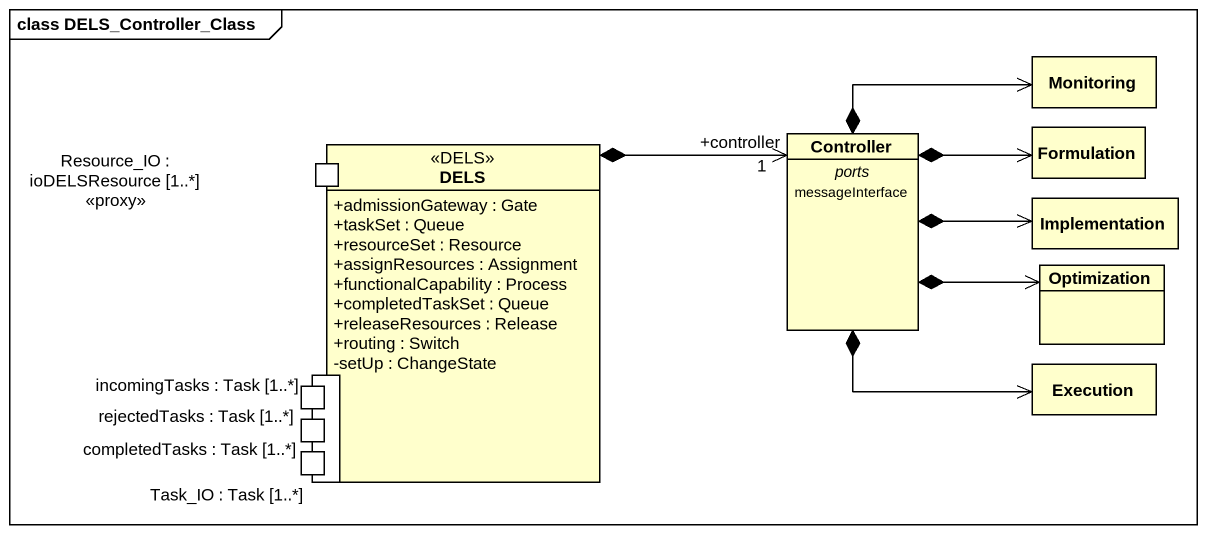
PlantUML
@startuml
mainframe class DELS_Controller_Class
allowmixing
hide circle
hide empty members
skinparam classAttributeIconSize 0
class Monitoring
class DELS <<DELS>> {
  +admissionGateway : Gate
  +taskSet : Queue
  +resourceSet : Resource
  +assignResources : Assignment
  +functionalCapability : Process
  +completedTaskSet : Queue
  +releaseResources : Release
  +routing : Switch
  -setUp : ChangeState
  -- ports --
  Resource_IO : ioDELSResource [1..*] <<proxy>>
  Task_IO : Task [1..*]
}
class Controller {
  -- ports --
  messageInterface
}
class Formulation
class Implementation
class Optimization
class Execution
rectangle "incomingTasks : Task [1..*]" as incomingTasks_Task_1
rectangle "rejectedTasks : Task [1..*]" as rejectedTasks_Task_1
rectangle "completedTasks : Task [1..*]" as completedTasks_Task_1
DELS *-right-> "+controller\n1" Controller
Controller *-up-> Monitoring
Controller *-right-> Formulation
Controller *-right-> Implementation
Controller *-right-> Optimization
Controller *--> Execution
@enduml
